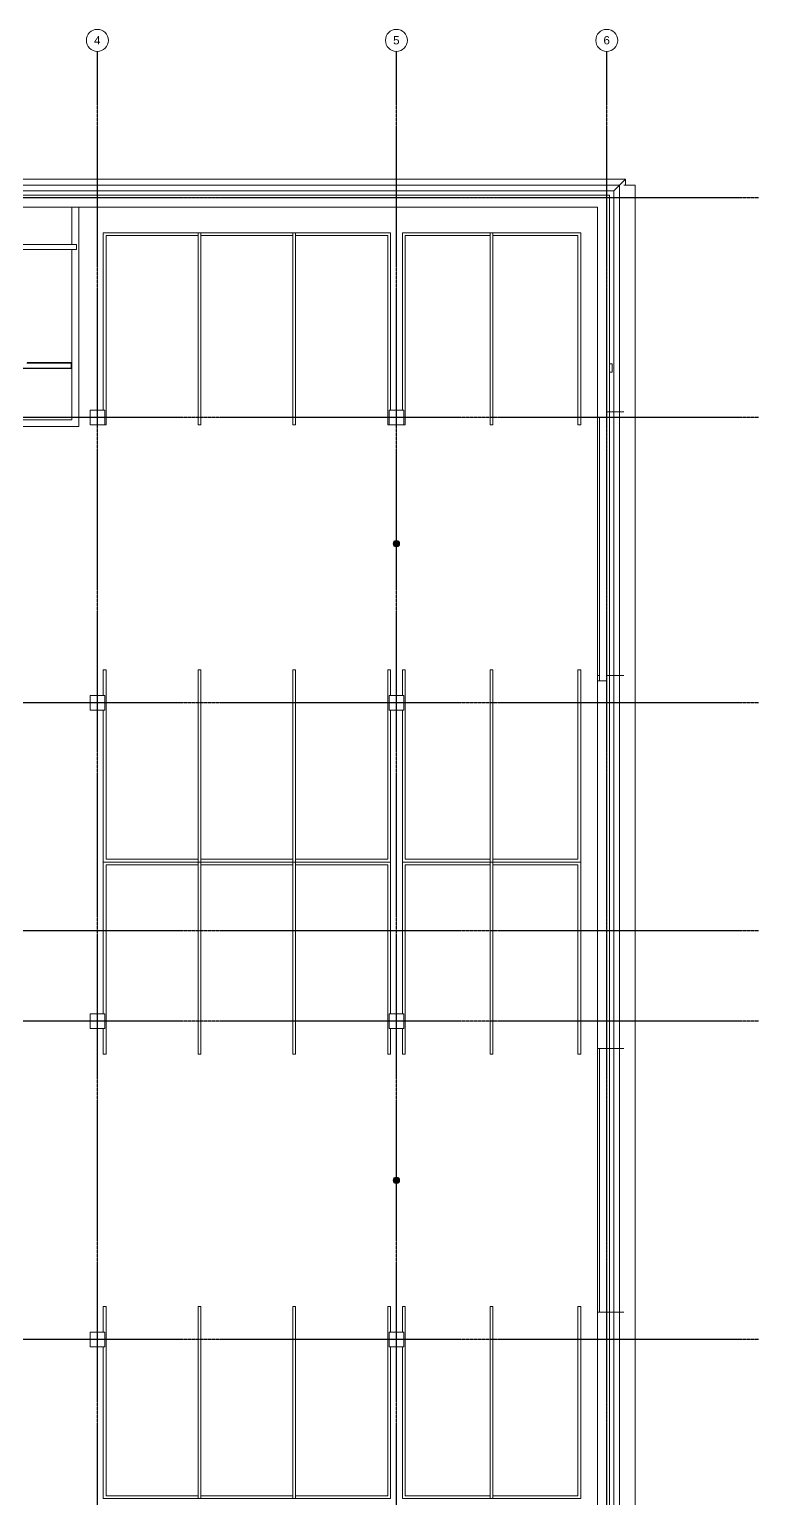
# Model space of a CAD drawing. Header units: inches. Extents: x -4101 to -1777, y 9773 to 12272.
# Drawn here: x -2575 to -1777, y 10665 to 12272 of the extents above; entities that cross this region are included whole.
import ezdxf

# ---------------------------------------------------------------- set-up
doc = ezdxf.new("R2010")
doc.units = ezdxf.units.IN
doc.header["$MEASUREMENT"] = 0
doc.linetypes.add('Grid Line 1_2_', pattern=[0.875, 0.5, -0.125, 0.125, -0.125])
for name, color, linetype, lineweight in [('0-1', 7, 'Continuous', 5), ('0-2', 8, 'Continuous', 9), ('0-3', 7, 'Continuous', 9), ('0-4', 165, 'Continuous', 5), ('A-FLOR-2', 192, 'Continuous', 9), ('A-GENM-1', 7, 'Continuous', 9), ('A-WALL-1', 250, 'Continuous', 18), ('A-WALL-2', 7, 'Continuous', 9), ('E-FIRE', 2, 'Continuous', 9), ('I-WALL-1', 7, 'Continuous', 9), ('P-SANR-FIXT', 6, 'Continuous', 9), ('S-BEAM-1', 7, 'Continuous', 9), ('S-COLS-1', 7, 'Continuous', 9), ('S-FNDN-1', 7, 'Continuous', 9), ('S-FNDN-2', 32, 'Continuous', 9), ('S-GRID-1', 1, 'Grid Line 1_2_', 30), ('S-GRID-IDEN', 1, 'Continuous', 9), ('S-GRID-IDEN-1', 147, 'Continuous', 9)]:
    doc.layers.add(name, color=color, linetype=linetype, lineweight=lineweight)
doc.styles.add('Arial_1', font='arial.ttf', dxfattribs={"height": 9})

# ---------------------------------------------------------------- blocks, each defined once
blk = doc.blocks.new('Parking_Stall_Multiple - STANDARD-V1-BACKGROUND - BASEMENT')
at = {"layer": 'A-GENM-1'}
for p, q in [((166, 314), (0, 314)), ((0, 314), (0, 207.3)), ((3, 210.3), (3, 311)), ((3, 311), (210, 311)), ((210, 314), (182, 314)), ((210, 311), (210, 314)), ((210, 210.3), (0, 210.3)), ((0, 210.3), (0, 103.7)), ((210, 210.3), (3, 210.3)), ((210, 207.3), (210, 210.3)), ((210, 207.3), (210, 210.3)), ((0, 207.3), (210, 207.3)), ((3, 106.7), (3, 207.3)), ((3, 207.3), (210, 207.3)), ((210, 106.7), (0, 106.7)), ((0, 106.7), (0, 0)), ((0, 103.7), (210, 103.7)), ((210, 106.7), (3, 106.7)), ((3, 3), (3, 103.7)), ((3, 103.7), (210, 103.7)), ((210, 103.7), (210, 106.7)), ((210, 103.7), (210, 106.7)), ((210, 3), (3, 3)), ((210, 0), (210, 3)), ((0, 0), (166, 0)), ((182, 0), (210, 0))]:
    blk.add_line(p, q, dxfattribs=at)
blk = doc.blocks.new('Parking_Stall_Multiple - STANDARD-V2-BACKGROUND - BASEMENT')
at = {"layer": 'A-GENM-1'}
for p, q in [((166, 0), (0, 0)), ((0, 0), (0, -106.7)), ((210, 0), (182, 0)), ((210, -3), (210, 0)), ((3, -103.7), (3, -3)), ((3, -3), (210, -3)), ((210, -103.7), (0, -103.7)), ((0, -103.7), (0, -210.3)), ((0, -106.7), (210, -106.7)), ((210, -103.7), (3, -103.7)), ((3, -207.3), (3, -106.7)), ((3, -106.7), (210, -106.7)), ((210, -106.7), (210, -103.7)), ((210, -106.7), (210, -103.7)), ((210, -207.3), (0, -207.3)), ((0, -207.3), (0, -314)), ((210, -207.3), (3, -207.3)), ((210, -210.3), (210, -207.3)), ((210, -210.3), (210, -207.3)), ((0, -210.3), (210, -210.3)), ((3, -311), (3, -210.3)), ((3, -210.3), (210, -210.3)), ((0, -314), (166, -314)), ((210, -311), (3, -311)), ((182, -314), (210, -314)), ((210, -314), (210, -311))]:
    blk.add_line(p, q, dxfattribs=at)
blk = doc.blocks.new('Parking_Stall_Multiple - COMPACT-V3-BACKGROUND - BASEMENT')
at = {"layer": 'A-GENM-1'}
for p, q in [((210, 0), (0, 0)), ((0, 0), (0, -99)), ((210, -3), (210, 0)), ((3, -96), (3, -3)), ((3, -3), (210, -3)), ((210, -96), (0, -96)), ((0, -96), (0, -195)), ((210, -96), (3, -96)), ((210, -99), (210, -96)), ((210, -99), (210, -96)), ((0, -99), (210, -99)), ((3, -192), (3, -99)), ((3, -99), (210, -99)), ((210, -192), (3, -192)), ((210, -195), (210, -192)), ((0, -195), (166, -195)), ((182, -195), (210, -195))]:
    blk.add_line(p, q, dxfattribs=at)
blk = doc.blocks.new('Parking_Stall_Multiple - STANDARD-V4-BACKGROUND - BASEMENT')
at = {"layer": 'A-GENM-1'}
for p, q in [((166, 314), (0, 314)), ((0, 314), (0, 207.3)), ((3, 210.3), (3, 311)), ((3, 311), (210, 311)), ((210, 314), (182, 314)), ((210, 311), (210, 314)), ((210, 210.3), (0, 210.3)), ((0, 210.3), (0, 103.7)), ((210, 210.3), (3, 210.3)), ((210, 207.3), (210, 210.3)), ((210, 207.3), (210, 210.3)), ((0, 207.3), (210, 207.3)), ((3, 106.7), (3, 207.3)), ((3, 207.3), (210, 207.3)), ((210, 106.7), (0, 106.7)), ((0, 106.7), (0, 0)), ((0, 103.7), (210, 103.7)), ((210, 106.7), (3, 106.7)), ((3, 3), (3, 103.7)), ((3, 103.7), (210, 103.7)), ((210, 103.7), (210, 106.7)), ((210, 103.7), (210, 106.7)), ((210, 3), (3, 3)), ((210, 0), (210, 3)), ((0, 0), (166, 0)), ((182, 0), (210, 0))]:
    blk.add_line(p, q, dxfattribs=at)
blk = doc.blocks.new('Parking_Stall_Multiple - COMPACT-2287195-BACKGROUND - BASEMENT')
at = {"layer": 'A-GENM-1'}
for p, q in [((166, 195), (0, 195)), ((0, 195), (0, 96)), ((210, 195), (182, 195)), ((210, 192), (210, 195)), ((3, 99), (3, 192)), ((3, 192), (210, 192)), ((210, 99), (0, 99)), ((0, 99), (0, 0)), ((210, 99), (3, 99)), ((210, 96), (210, 99)), ((210, 96), (210, 99)), ((0, 96), (210, 96)), ((3, 3), (3, 96)), ((3, 96), (210, 96)), ((210, 3), (3, 3)), ((210, 0), (210, 3)), ((0, 0), (210, 0))]:
    blk.add_line(p, q, dxfattribs=at)
blk = doc.blocks.new('Parking_Stall_Multiple - STANDARD-2218185-BACKGROUND - BASEMENT')
at = {"layer": 'A-GENM-1'}
for p, q in [((194, 0), (0, 0)), ((0, 0), (0, -106.7)), ((3, -103.7), (3, -3)), ((3, -3), (210, -3)), ((210, -3), (210, -1.5)), ((210, -103.7), (0, -103.7)), ((0, -103.7), (0, -210.3)), ((0, -106.7), (210, -106.7)), ((210, -103.7), (3, -103.7)), ((3, -207.3), (3, -106.7)), ((3, -106.7), (210, -106.7)), ((210, -106.7), (210, -103.7)), ((210, -106.7), (210, -103.7)), ((210, -207.3), (0, -207.3)), ((0, -207.3), (0, -314)), ((210, -207.3), (3, -207.3)), ((210, -210.3), (210, -207.3)), ((210, -210.3), (210, -207.3)), ((0, -210.3), (210, -210.3)), ((3, -311), (3, -210.3)), ((3, -210.3), (210, -210.3)), ((0, -314), (194, -314)), ((210, -311), (3, -311)), ((210, -312.5), (210, -311))]:
    blk.add_line(p, q, dxfattribs=at)
blk = doc.blocks.new('Parking_Stall_Multiple - COMPACT-V6-BACKGROUND - BASEMENT')
at = {"layer": 'A-GENM-1'}
for p, q in [((210, 0), (0, 0)), ((0, 0), (0, -99)), ((210, -3), (210, 0)), ((3, -96), (3, -3)), ((3, -3), (210, -3)), ((210, -96), (0, -96)), ((0, -96), (0, -195)), ((210, -96), (3, -96)), ((210, -99), (210, -96)), ((210, -99), (210, -96)), ((0, -99), (210, -99)), ((3, -192), (3, -99)), ((3, -99), (210, -99)), ((210, -192), (3, -192)), ((210, -193.5), (210, -192)), ((0, -195), (194, -195))]:
    blk.add_line(p, q, dxfattribs=at)
blk = doc.blocks.new('CTR - 1st Phase - Common Walls_rvt-1-BACKGROUND - BASEMENT')
at = {"layer": '0-2'}
for name, p, rotation in [('Parking_Stall_Multiple - STANDARD-2218185-BACKGROUND - BASEMENT', (-2179.8, 12049.2), 270.0000000000005), ('Parking_Stall_Multiple - COMPACT-V6-BACKGROUND - BASEMENT', (-1971.8, 12049.2), 270.0000000000018), ('Parking_Stall_Multiple - STANDARD-V4-BACKGROUND - BASEMENT', (-2179.8, 11361.2), 89.99999999999953), ('Parking_Stall_Multiple - COMPACT-2287195-BACKGROUND - BASEMENT', (-1971.8, 11361.2), 89.99999999999821), ('Parking_Stall_Multiple - STANDARD-V2-BACKGROUND - BASEMENT', (-2179.8, 11361.2), 270.0000000000005), ('Parking_Stall_Multiple - COMPACT-V3-BACKGROUND - BASEMENT', (-1971.8, 11361.2), 270.0000000000005), ('Parking_Stall_Multiple - STANDARD-V1-BACKGROUND - BASEMENT', (-2179.8, 10665.2), 89.99999999999953), ('Parking_Stall_Multiple - COMPACT-2287195-BACKGROUND - BASEMENT', (-1971.8, 10665.2), 89.99999999999953)]:
    blk.add_blockref(name, p, dxfattribs=dict(at, rotation=rotation))
blk = doc.blocks.new('LVL-Laminated Veneer Lumber - LVL 5_25_ X 14_ - AT CMU-2839403-BACKGROUND - BASEMENT')
at = {"layer": 'S-BEAM-1'}
for p, q in [((-57.1875, -2.625), (-57.1875, 2.625)), ((57.1875, 2.625), (-57.1875, 2.625)), ((57.1875, 2.625), (57.1875, -2.625)), ((-57.1875, -2.625), (57.1875, -2.625))]:
    blk.add_line(p, q, dxfattribs=at)
blk = doc.blocks.new('CTR - 1st Phase -Stairs _ Elevators_rvt-1-BACKGROUND - BASEMENT')
at = {"layer": 'A-WALL-1'}
for p, q in [((-2528.8, 11906.7), (-2577.6, 11906.7)), ((-2528.8, 11901.2), (-2528.8, 11906.7)), ((-2528.8, 11901.2), (-2583.1, 11901.2))]:
    blk.add_line(p, q, dxfattribs=at)
at = {"layer": 'I-WALL-1'}
for p, q in [((-2528.1, 11907.3), (-2576.9, 11907.3)), ((-2528.1, 11906.7), (-2528.1, 11907.3)), ((-2528.1, 11901.2), (-2528.1, 11906.7)), ((-2583.7, 11900.6), (-2528.1, 11900.6)), ((-2528.1, 11900.6), (-2528.1, 11901.2))]:
    blk.add_line(p, q, dxfattribs=at)
at = {"layer": '0-3', "rotation": 180}
blk.add_blockref('LVL-Laminated Veneer Lumber - LVL 5_25_ X 14_ - AT CMU-2839403-BACKGROUND - BASEMENT', (-2580.3, 12033.6), dxfattribs=at)
blk = doc.blocks.new('034100 - Precast Structural Concrete - Column - Corbels - 16_x16_-2331165-BACKGROUND - BASEMENT')
at = {"layer": 'S-COLS-1'}
for p, q in [((-8.9, 9), (-9, 9)), ((-9, 9), (-9, -7)), ((6.9, 9), (-8.9, 9)), ((7, 9), (6.9, 9)), ((7, -7), (7, 9)), ((-9, -7), (-8.9, -7)), ((-8.9, -7), (6.9, -7)), ((6.9, -7), (7, -7))]:
    blk.add_line(p, q, dxfattribs=at)
blk = doc.blocks.new('034100 - Precast Structural Concrete - Column - Corbels - 16_x16_-2331172-BACKGROUND - BASEMENT')
at = {"layer": 'S-COLS-1'}
for p, q in [((-8.9, 9), (-9, 9)), ((-9, 9), (-9, -7)), ((6.9, 9), (-8.9, 9)), ((7, 9), (6.9, 9)), ((7, -7), (7, 9)), ((-9, -7), (-8.9, -7)), ((-8.9, -7), (6.9, -7)), ((6.9, -7), (7, -7))]:
    blk.add_line(p, q, dxfattribs=at)
blk = doc.blocks.new('034100 - Precast Structural Concrete - Column - Corbels - 16_x16_-2331168-BACKGROUND - BASEMENT')
at = {"layer": 'S-COLS-1'}
for p, q in [((-8.9, 9), (-9, 9)), ((-9, 9), (-9, -7)), ((6.9, 9), (-8.9, 9)), ((7, 9), (6.9, 9)), ((7, -7), (7, 9)), ((-9, -7), (-8.9, -7)), ((-8.9, -7), (6.9, -7)), ((6.9, -7), (7, -7))]:
    blk.add_line(p, q, dxfattribs=at)
blk = doc.blocks.new('034100 - Precast Structural Concrete - Column - Corbels - 16_x16_-2331170-BACKGROUND - BASEMENT')
at = {"layer": 'S-COLS-1'}
for p, q in [((-8.9, 9), (-9, 9)), ((-9, 9), (-9, -7)), ((6.9, 9), (-8.9, 9)), ((7, 9), (6.9, 9)), ((7, -7), (7, 9)), ((-9, -7), (-8.9, -7)), ((-8.9, -7), (6.9, -7)), ((6.9, -7), (7, -7))]:
    blk.add_line(p, q, dxfattribs=at)
blk = doc.blocks.new('Grid - Grid Head - Circle-1738874-BACKGROUND - BASEMENT')
at = {"layer": 'S-GRID-IDEN-1'}
for start, end in [(360, 180), (180, 360)]:
    blk.add_arc((0, 0), 0.25, start, end, dxfattribs=at)
blk = doc.blocks.new('CTR - 1st Phase - Structure_rvt-1-BACKGROUND - BASEMENT')
at = {"layer": 'A-WALL-2'}
for p, q in [((-2528.1, 12077.2), (-2528.1, 12036.2)), ((-2520.5, 12077.2), (-2528.1, 12077.2)), ((-2520.5, 11844.8), (-2520.5, 12077.2)), ((-2528.1, 12030.9), (-2528.1, 11844.8)), ((-2528.1, 11844.8), (-2632.5, 11844.8)), ((-2520.5, 11837.2), (-2520.5, 11844.8)), ((-2640.1, 11837.2), (-2520.5, 11837.2))]:
    blk.add_line(p, q, dxfattribs=at)
at = {"layer": 'S-COLS-1'}
for p, q in [((-2181.2, 11855.2), (-2181.3, 11855.2)), ((-2181.3, 11855.2), (-2181.3, 11839.2)), ((-2165.4, 11855.2), (-2181.2, 11855.2)), ((-2165.3, 11855.2), (-2165.4, 11855.2)), ((-2165.3, 11839.2), (-2165.3, 11855.2)), ((-2181.3, 11839.2), (-2181.2, 11839.2)), ((-2181.2, 11839.2), (-2165.4, 11839.2)), ((-2165.4, 11839.2), (-2165.3, 11839.2)), ((-2165.3, 11543.2), (-2181.3, 11543.2)), ((-2181.3, 11543.2), (-2181.3, 11543.1)), ((-2181.3, 11543.1), (-2181.3, 11527.3)), ((-2165.3, 11543.1), (-2165.3, 11543.2)), ((-2165.3, 11527.3), (-2165.3, 11543.1)), ((-2181.3, 11527.3), (-2181.3, 11527.2)), ((-2181.3, 11527.2), (-2165.3, 11527.2)), ((-2165.3, 11527.2), (-2165.3, 11527.3)), ((-2165.3, 11195.2), (-2181.3, 11195.2)), ((-2181.3, 11195.2), (-2181.3, 11195.1)), ((-2181.3, 11195.1), (-2181.3, 11179.3)), ((-2165.3, 11195.1), (-2165.3, 11195.2)), ((-2165.3, 11179.3), (-2165.3, 11195.1)), ((-2181.3, 11179.3), (-2181.3, 11179.2)), ((-2181.3, 11179.2), (-2165.3, 11179.2)), ((-2165.3, 11179.2), (-2165.3, 11179.3)), ((-2181.3, 10847.2), (-2181.3, 10847.1)), ((-2165.3, 10847.2), (-2181.3, 10847.2)), ((-2181.3, 10847.1), (-2181.3, 10831.3)), ((-2165.3, 10847.1), (-2165.3, 10847.2)), ((-2165.3, 10831.3), (-2165.3, 10847.1)), ((-2181.3, 10831.3), (-2181.3, 10831.2)), ((-2181.3, 10831.2), (-2165.3, 10831.2)), ((-2165.3, 10831.2), (-2165.3, 10831.3))]:
    blk.add_line(p, q, dxfattribs=at)
at = {"layer": 'S-FNDN-1'}
for p, q in [((-1924.8, 12101.2), (-1912.3, 12101.2)), ((-1912.3, 9881.2), (-1912.3, 12101.2)), ((-1953.3, 12087.2), (-3829.3, 12087.2)), ((-1943.3, 12087.2), (-1953.3, 12087.2)), ((-1943.3, 11847.2), (-1943.3, 12087.2)), ((-3819.3, 12077.2), (-1953.3, 12077.2)), ((-1953.3, 12077.2), (-1953.3, 11847.2)), ((-1953.3, 11847.2), (-1943.3, 11847.2)), ((-1943.3, 11847.2), (-1951.3, 11847.2)), ((-1951.3, 11847.2), (-1951.3, 11559.2)), ((-1943.3, 11559.2), (-1943.3, 11847.2)), ((-1943.3, 11559.2), (-1953.3, 11559.2)), ((-1953.3, 11559.2), (-1953.3, 11157.2)), ((-1951.3, 11559.2), (-1943.3, 11559.2)), ((-1943.3, 11157.2), (-1943.3, 11559.2)), ((-1953.3, 11157.2), (-1943.3, 11157.2)), ((-1943.3, 11157.2), (-1951.3, 11157.2)), ((-1951.3, 11157.2), (-1951.3, 10869.2)), ((-1943.3, 10869.2), (-1943.3, 11157.2)), ((-1943.3, 10869.2), (-1953.3, 10869.2)), ((-1953.3, 10869.2), (-1953.3, 10461.2)), ((-1951.3, 10869.2), (-1943.3, 10869.2)), ((-1943.3, 10461.2), (-1943.3, 10869.2))]:
    blk.add_line(p, q, dxfattribs=at)
at = {"layer": 'S-GRID-1'}
for p, q in [((-2500.3, 9772.6), (-2500.3, 12247.5)), ((-2173.3, 9772.6), (-2173.3, 12247.5)), ((-1943.3, 9772.6), (-1943.3, 12247.5)), ((-1777.2, 12087.2), (-4077, 12087.2)), ((-1777.2, 11847.2), (-4077, 11847.2)), ((-1777.2, 11535.2), (-4077, 11535.2)), ((-1777.2, 11285.8), (-4077, 11285.8)), ((-1777.2, 11187.2), (-4077, 11187.2)), ((-1777.2, 10839.2), (-4077, 10839.2))]:
    blk.add_line(p, q, dxfattribs=at)
at = {"layer": '0-2'}
blk.add_blockref('034100 - Precast Structural Concrete - Column - Corbels - 16_x16_-2331165-BACKGROUND - BASEMENT', (-2499.3, 11846.2), dxfattribs=at)
for name, p, rotation in [('034100 - Precast Structural Concrete - Column - Corbels - 16_x16_-2331172-BACKGROUND - BASEMENT', (-2501.3, 11534.2), 269.9999999999963), ('034100 - Precast Structural Concrete - Column - Corbels - 16_x16_-2331170-BACKGROUND - BASEMENT', (-2501.3, 11186.2), 269.9999999999967), ('034100 - Precast Structural Concrete - Column - Corbels - 16_x16_-2331168-BACKGROUND - BASEMENT', (-2499.3, 10840.2), 90.0000000000016)]:
    blk.add_blockref(name, p, dxfattribs=dict(at, rotation=rotation))
at = {"layer": '0-4', "xscale": 47.99999999999997, "yscale": 47.99999999999997, "zscale": 47.99999999999997}
for p in [(-2500.3, 12259.5), (-2173.3, 12259.5), (-1943.3, 12259.5)]:
    blk.add_blockref('Grid - Grid Head - Circle-1738874-BACKGROUND - BASEMENT', p, dxfattribs=at)
at = {"layer": 'S-GRID-IDEN', "char_height": 9, "width": 8.484, "attachment_point": 1, "style": 'Arial_1'}
for s, insert in [('4', (-2503.9, 12264.1)), ('5', (-2176.9, 12264.1)), ('6', (-1946.9, 12264.1))]:
    blk.add_mtext(s, dxfattribs=dict(at, insert=insert))
blk = doc.blocks.new('Basic Wall _ 3_ XPS - ___-2578962-BACKGROUND - BASEMENT')
at = {"layer": 'S-FNDN-2'}
for p, q in [((-2632.3, 12101.1), (-1929.4, 12101.1)), ((-2621.3, 12107.7), (-1922.8, 12107.7)), ((-1929.4, 12101.1), (-1935.4, 12095.1)), ((-1922.8, 12107.7), (-1929.4, 12101.1)), ((-2632.3, 12095.1), (-1935.4, 12095.1))]:
    blk.add_line(p, q, dxfattribs=at)
blk = doc.blocks.new('Basic Wall _ 3_ XPS - ___-2578964-BACKGROUND - BASEMENT')
at = {"layer": 'S-FNDN-2'}
for p, q in [((-1935.4, 12095.1), (-1929.4, 12101.1)), ((-1929.4, 12101.1), (-1922.8, 12107.7)), ((-1929.4, 12101.1), (-1929.4, 11853.2)), ((-1922.8, 12107.7), (-1922.8, 12101.2)), ((-1935.4, 12095.1), (-1935.4, 11853.2)), ((-1935.4, 11853.2), (-1940.3, 11853.2)), ((-1929.4, 11853.2), (-1935.4, 11853.2)), ((-1924.8, 11853.2), (-1929.4, 11853.2))]:
    blk.add_line(p, q, dxfattribs=at)
blk = doc.blocks.new('Basic Wall _ 3_ XPS - ___-2578965-BACKGROUND - BASEMENT')
at = {"layer": 'S-FNDN-2'}
for p, q in [((-1940.3, 11565.2), (-1935.4, 11565.2)), ((-1935.4, 11565.2), (-1929.4, 11565.2)), ((-1935.4, 11565.2), (-1935.4, 11157.2)), ((-1929.4, 11565.2), (-1924.8, 11565.2)), ((-1929.4, 11565.2), (-1929.4, 11157.2)), ((-1935.4, 11157.2), (-1940.3, 11157.2)), ((-1929.4, 11157.2), (-1935.4, 11157.2)), ((-1924.8, 11157.2), (-1929.4, 11157.2))]:
    blk.add_line(p, q, dxfattribs=at)
blk = doc.blocks.new('Basic Wall _ 3_ XPS - ___-2578966-BACKGROUND - BASEMENT')
at = {"layer": 'S-FNDN-2'}
for p, q in [((-1940.3, 10869.2), (-1935.4, 10869.2)), ((-1935.4, 10869.2), (-1929.4, 10869.2)), ((-1935.4, 10869.2), (-1935.4, 10461.2)), ((-1929.4, 10869.2), (-1924.8, 10869.2)), ((-1929.4, 10869.2), (-1929.4, 10461.2)), ((-1935.4, 10461.2), (-1940.3, 10461.2)), ((-1929.4, 10461.2), (-1935.4, 10461.2)), ((-1924.8, 10461.2), (-1929.4, 10461.2))]:
    blk.add_line(p, q, dxfattribs=at)
blk = doc.blocks.new('Basic Wall _ 3_ XPS - ___-3207852-BACKGROUND - BASEMENT')
at = {"layer": 'S-FNDN-2'}
for p, q in [((-1940.3, 11157.2), (-1935.4, 11157.2)), ((-1935.4, 11157.2), (-1929.4, 11157.2)), ((-1935.4, 11157.2), (-1935.4, 10869.2)), ((-1929.4, 11157.2), (-1924.8, 11157.2)), ((-1929.4, 11157.2), (-1929.4, 10869.2)), ((-1935.4, 10869.2), (-1940.3, 10869.2)), ((-1929.4, 10869.2), (-1935.4, 10869.2)), ((-1924.8, 10869.2), (-1929.4, 10869.2))]:
    blk.add_line(p, q, dxfattribs=at)
blk = doc.blocks.new('Basic Wall _ 3_ XPS - ___-3207854-BACKGROUND - BASEMENT')
at = {"layer": 'S-FNDN-2'}
for p, q in [((-1940.3, 11853.2), (-1935.4, 11853.2)), ((-1935.4, 11853.2), (-1929.4, 11853.2)), ((-1935.4, 11853.2), (-1935.4, 11565.2)), ((-1929.4, 11853.2), (-1924.8, 11853.2)), ((-1929.4, 11853.2), (-1929.4, 11565.2)), ((-1935.4, 11565.2), (-1940.3, 11565.2)), ((-1929.4, 11565.2), (-1935.4, 11565.2)), ((-1924.8, 11565.2), (-1929.4, 11565.2))]:
    blk.add_line(p, q, dxfattribs=at)
blk = doc.blocks.new('Drain-Floor-WATTS-Square-Stainless_Steel_Strainer-Type_FD-1200-M - 2_ Outlet with 5_ Strainer-2528673-BACKGROUND - BASEMENT')
at = {"layer": 'P-SANR-FIXT'}
for p, q in [((-2.707, -2.707), (-2.707, 2.707)), ((-2.707, 2.707), (2.707, 2.707)), ((-2.03025, -2.03025), (-2.03025, 2.03025)), ((-2.03025, 2.03025), (2.03025, 2.03025)), ((-1.3535, -1.3535), (-1.3535, 1.3535)), ((-1.3535, 1.3535), (1.3535, 1.3535)), ((-0.67675, -0.67675), (-0.67675, 0.67675)), ((-0.67675, 0.67675), (0.67675, 0.67675)), ((0, 2.707), (0, -2.707)), ((0.67675, 0.67675), (0.67675, -0.67675)), ((1.3535, 1.3535), (1.3535, -1.3535)), ((2.03025, 2.03025), (2.03025, -2.03025)), ((2.707, 2.707), (2.707, -2.707)), ((-2.707, 0), (2.707, 0)), ((2.707, -2.707), (-2.707, -2.707)), ((2.03025, -2.03025), (-2.03025, -2.03025)), ((1.3535, -1.3535), (-1.3535, -1.3535)), ((0.67675, -0.67675), (-0.67675, -0.67675))]:
    blk.add_line(p, q, dxfattribs=at)
for start, end in [(360, 180), (180, 360)]:
    blk.add_arc((0, 0), 3.5, start, end, dxfattribs=at)
blk = doc.blocks.new('104416 - Fire Extinguishers - Wall - Class A - Light - 2A-3202366-BACKGROUND - BASEMENT')
at = {"layer": 'E-FIRE'}
for p, q in [((13.6, -4.5), (13.6, -1.5)), ((22.8, -4.5), (13.6, -4.5)), ((22.8, -1.5), (22.8, -4.5))]:
    blk.add_line(p, q, dxfattribs=at)

msp = doc.modelspace()

# ---------------------------------------------------------------- linework, layer by layer
at = {"layer": 'A-FLOR-2'}
for p, q in [((-1953.3, 11847.2), (-1953.3, 11559.2)), ((-1953.3, 11157.2), (-1953.3, 10869.2))]:
    msp.add_line(p, q, dxfattribs=at)
at = {"layer": 'S-FNDN-2'}
for p, q in [((-1940.3, 12090.2), (-3832.3, 12090.2)), ((-3829.3, 12087.2), (-1943.3, 12087.2)), ((-1943.3, 12087.2), (-1943.3, 9891.2)), ((-1940.3, 9888.2), (-1940.3, 12090.2)), ((-1943.3, 11853.2), (-1940.3, 11853.2)), ((-1953.3, 11565.2), (-1951.3, 11565.2)), ((-1940.3, 11565.2), (-1943.3, 11565.2)), ((-1943.3, 11157.2), (-1940.3, 11157.2)), ((-1940.3, 10869.2), (-1943.3, 10869.2))]:
    msp.add_line(p, q, dxfattribs=at)

# ---------------------------------------------------------------- block references
at = {"layer": '0-1'}
for name in ['CTR - 1st Phase - Structure_rvt-1-BACKGROUND - BASEMENT', 'CTR - 1st Phase - Common Walls_rvt-1-BACKGROUND - BASEMENT', 'CTR - 1st Phase -Stairs _ Elevators_rvt-1-BACKGROUND - BASEMENT']:
    msp.add_blockref(name, (0, 0), dxfattribs=at)
at = {"layer": 'E-FIRE', "rotation": 90}
msp.add_blockref('104416 - Fire Extinguishers - Wall - Class A - Light - 2A-3202366-BACKGROUND - BASEMENT', (-1941.8, 11883), dxfattribs=at)
at = {"layer": 'P-SANR-FIXT'}
for p in [(-2173.3, 11709.2), (-2173.3, 11013.2)]:
    msp.add_blockref('Drain-Floor-WATTS-Square-Stainless_Steel_Strainer-Type_FD-1200-M - 2_ Outlet with 5_ Strainer-2528673-BACKGROUND - BASEMENT', p, dxfattribs=at)
at = {"layer": 'S-FNDN-2'}
for name in ['Basic Wall _ 3_ XPS - ___-2578962-BACKGROUND - BASEMENT', 'Basic Wall _ 3_ XPS - ___-2578964-BACKGROUND - BASEMENT', 'Basic Wall _ 3_ XPS - ___-3207854-BACKGROUND - BASEMENT', 'Basic Wall _ 3_ XPS - ___-2578965-BACKGROUND - BASEMENT', 'Basic Wall _ 3_ XPS - ___-3207852-BACKGROUND - BASEMENT', 'Basic Wall _ 3_ XPS - ___-2578966-BACKGROUND - BASEMENT']:
    msp.add_blockref(name, (0, 0), dxfattribs=at)

doc.saveas('drawing.dxf')
